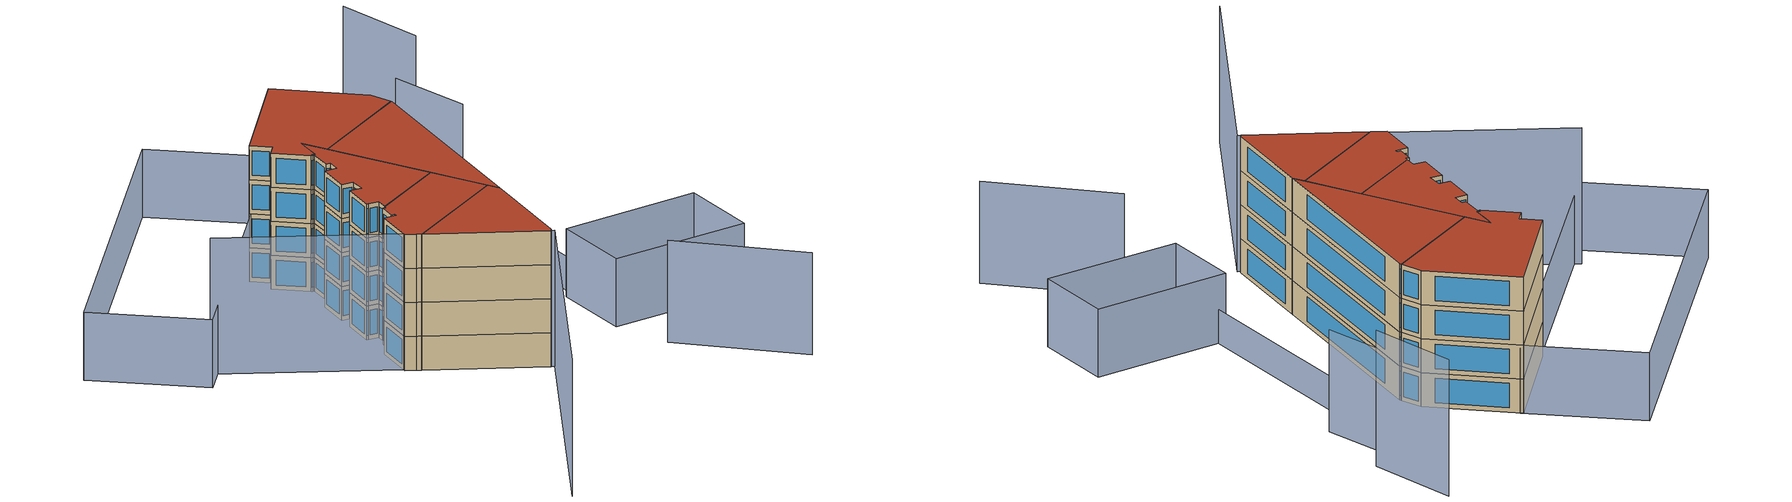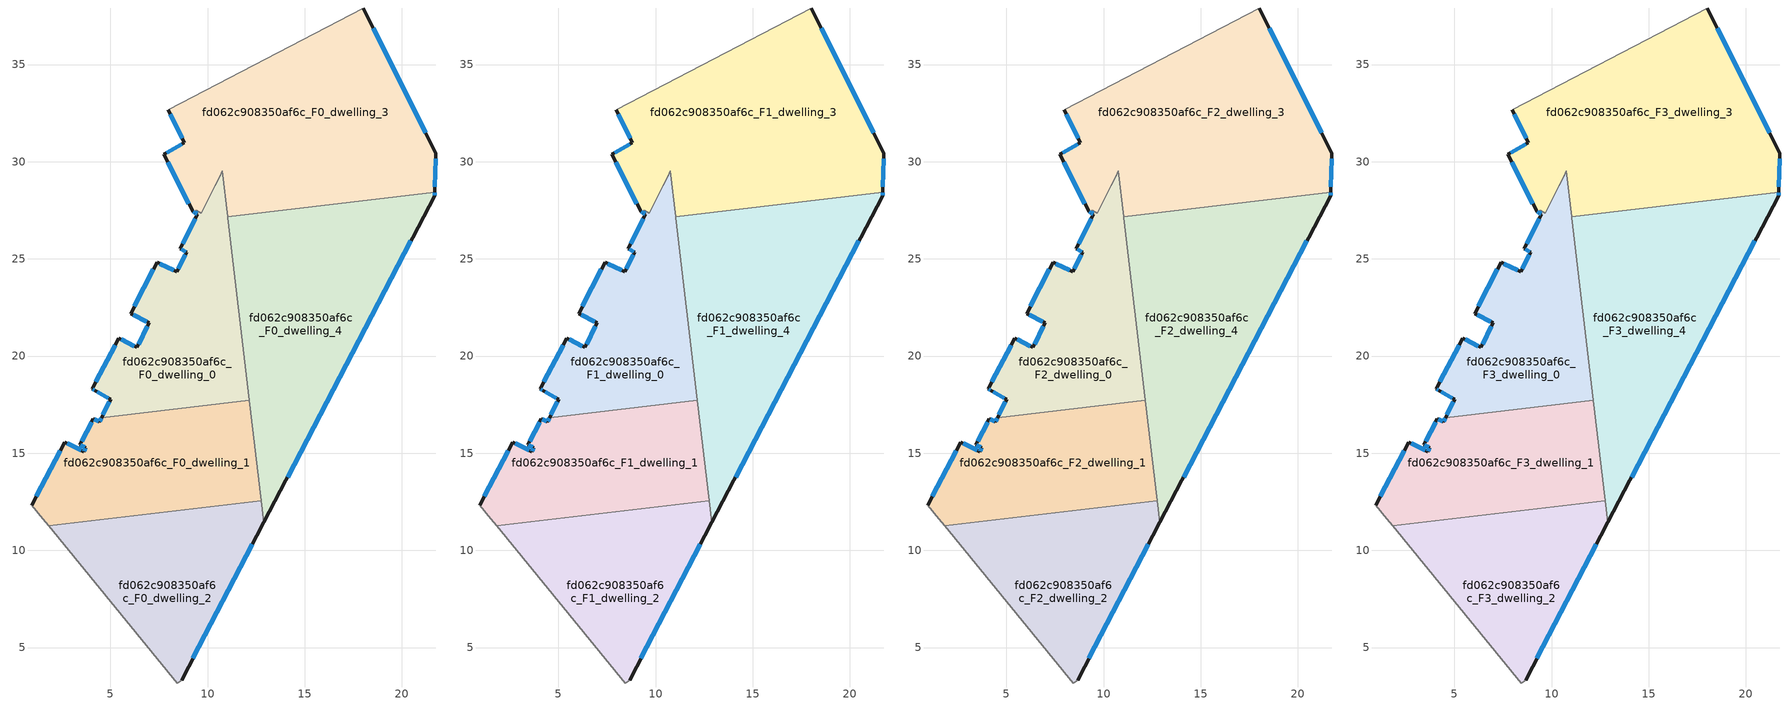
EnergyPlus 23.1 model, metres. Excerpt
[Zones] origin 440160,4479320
fd062c908350af6c_F0_dwelling_0
 floor ground (EU_floor_Construction): 10.76,29.53 12.16,17.74 4.54,16.84 5.01,17.78 4.22,18.22 4.2,18.24 4.07,18.31 5.43,20.93 6.36,20.44 6.99,21.7 6.04,22.19 7.41,24.83 8.41,24.35 8.92,25.35 8.59,25.53 9.48,27.3 9.35,27.38 9.42,27.51 9.68,27.36 10.64,29.28 z0
 wall outside (EU_wall_Construction): 9.35,27.38 9.48,27.3 8.59,25.53 8.92,25.35 8.41,24.35 7.41,24.83 6.04,22.19 6.99,21.7 6.36,20.44 5.43,20.93 4.07,18.31 4.2,18.24 4.22,18.22 5.01,17.78 4.54,16.84 z0:3; 10.4,28.8,3 10.4,28.8,0 10.4,28.79,3
 wall to fd062c908350af6c_F0_dwelling_3 (EU_wall_Construction): 10.4,28.79 9.68,27.36 9.42,27.51 9.35,27.38 / 10.64,29.28 10.4,28.8 / 11.04,27.16 10.76,29.53 10.65,29.29 z0:3; 10.65,29.29,2.89 10.65,29.29,0 10.64,29.29,0
 wall to fd062c908350af6c_F0_dwelling_1 (EU_wall_Construction): 4.54,16.84 12.16,17.74 z0:3
 wall to fd062c908350af6c_F0_dwelling_4 (EU_wall_Construction): 12.16,17.74 11.05,27.11 / 11.05,27.12 11.04,27.16 z0:3
 window (EU_Window_Construction): 4.33,18.16 4.9,17.84 / 4.08,18.3 4.18,18.25 / 5.24,20.56 4.25,18.67 / 6.23,20.51 5.56,20.86 / 6.9,21.53 6.45,20.62 / 6.17,22.12 6.86,21.77 / 7.22,24.46 6.23,22.56 / 8.27,24.41 7.55,24.76 / 8.85,25.21 8.48,24.49 / 8.64,25.51 8.87,25.38 / 9.36,27.06 8.71,25.78 / 9.37,27.37 9.46,27.31 / 4.95,17.65 4.61,16.97 z0.42:2.58
fd062c908350af6c_F0_dwelling_1
 floor ground (EU_floor_Construction): 12.16,17.74 12.77,12.55 1.82,11.26 1.52,11.63 0.95,12.33 2.64,15.58 3.63,15.08 3.72,15.28 3.41,15.43 4.13,16.78 4.43,16.62 4.54,16.84 z0
 wall outside (EU_wall_Construction): 4.54,16.84 4.43,16.62 4.13,16.78 3.41,15.43 3.72,15.28 3.63,15.08 2.64,15.58 0.95,12.33 z0:3
 wall adiabatic (EU_wall_Construction): 0.95,12.33 1.52,11.63 1.82,11.26 z0:3
 wall to fd062c908350af6c_F0_dwelling_2 (EU_wall_Construction): 1.82,11.26 12.77,12.55 z0:3
 wall to fd062c908350af6c_F0_dwelling_4 (EU_wall_Construction): 12.77,12.55 12.16,17.74 z0:3
 window (EU_Window_Construction): 2.41,15.13 1.18,12.78 / 3.49,15.15 2.78,15.51 / 3.71,15.25 3.64,15.11 / 3.46,15.41 3.68,15.3 / 4.03,16.59 3.51,15.62 / 4.39,16.64 4.17,16.75 / 4.53,16.81 4.45,16.65 z0.42:2.58
fd062c908350af6c_F0_dwelling_2
 floor ground (EU_floor_Construction): 12.77,12.55 12.9,11.44 8.66,3.32 8.43,3.18 1.82,11.26 z0
 wall outside (EU_wall_Construction): 8.66,3.32 12.9,11.44 z0:3
 wall adiabatic (EU_wall_Construction): 1.82,11.26 8.43,3.18 8.66,3.32 z0:3
 wall to fd062c908350af6c_F0_dwelling_4 (EU_wall_Construction): 12.9,11.44 12.77,12.55 z0:3
 window (EU_Window_Construction): 9.25,4.45 12.31,10.31 z0.42:2.58
fd062c908350af6c_F0_dwelling_3
 floor ground (EU_floor_Construction): 18.02,37.91 21.75,30.45 21.68,28.42 11.04,27.16 10.76,29.53 10.64,29.29 9.68,27.36 9.42,27.51 9.35,27.38 9.25,27.44 7.74,30.39 8.81,30.97 7.97,32.67 z0
 wall outside (EU_wall_Construction): 7.97,32.67 8.81,30.97 7.74,30.39 9.25,27.44 9.35,27.38 / 21.68,28.42 21.75,30.45 18.02,37.91 z0:3; 10.64,29.28,3 10.64,29.28,0 10.64,29.29,0; 10.4,28.79,3 10.4,28.79,0 10.4,28.8,0
 wall adiabatic (EU_wall_Construction): 18.02,37.91 7.97,32.67 z0:3
 wall to fd062c908350af6c_F0_dwelling_4 (EU_wall_Construction): 11.04,27.16 21.68,28.42 z0:3
 window (EU_Window_Construction): 9.26,27.43 9.34,27.39 / 7.95,29.98 9.04,27.85 / 8.66,30.89 7.89,30.47 / 8.09,32.44 8.7,31.21 / 21.23,31.48 18.53,36.88 / 21.69,28.7 21.74,30.16 z0.42:2.58
fd062c908350af6c_F0_dwelling_4
 floor ground (EU_floor_Construction): 21.68,28.42 21.68,28.37 21.68,28.26 12.9,11.44 11.05,27.12 11.04,27.16 z0
 wall outside (EU_wall_Construction): 12.9,11.44 21.68,28.26 21.68,28.37 21.68,28.42 z0:3
 window (EU_Window_Construction): 21.68,28.38 21.68,28.41 / 21.68,28.27 21.68,28.35 / 14.12,13.77 20.46,25.92 z0.42:2.58
fd062c908350af6c_F1_dwelling_0
 floor to fd062c908350af6c_F0_dwelling_0 (EU_floor_Construction): 10.76,29.53 12.16,17.74 4.54,16.84 5.01,17.78 4.22,18.22 4.2,18.24 4.07,18.31 5.43,20.93 6.36,20.44 6.99,21.7 6.04,22.19 7.41,24.83 8.41,24.35 8.92,25.35 8.59,25.53 9.48,27.3 9.35,27.38 9.42,27.51 9.68,27.36 z3
 wall outside (EU_wall_Construction): 9.35,27.38 9.48,27.3 8.59,25.53 8.92,25.35 8.41,24.35 7.41,24.83 6.04,22.19 6.99,21.7 6.36,20.44 5.43,20.93 4.07,18.31 4.2,18.24 4.22,18.22 5.01,17.78 4.54,16.84 z3:6; 10.4,28.8,6 10.4,28.8,3 10.4,28.79,6
 wall to fd062c908350af6c_F1_dwelling_3 (EU_wall_Construction): 10.4,28.79 9.68,27.36 9.42,27.51 9.35,27.38 / 10.64,29.28 10.4,28.8 / 11.04,27.16 10.76,29.53 10.65,29.29 z3:6; 10.65,29.29,5.89 10.65,29.29,3 10.64,29.29,3
 wall to fd062c908350af6c_F1_dwelling_1 (EU_wall_Construction): 4.54,16.84 12.16,17.74 z3:6
 wall to fd062c908350af6c_F1_dwelling_4 (EU_wall_Construction): 12.16,17.74 11.05,27.11 / 11.05,27.12 11.04,27.16 z3:6
 window (EU_Window_Construction): 4.33,18.16 4.9,17.84 / 4.08,18.3 4.18,18.25 / 5.24,20.56 4.25,18.67 / 6.23,20.51 5.56,20.86 / 6.9,21.53 6.45,20.62 / 6.17,22.12 6.86,21.77 / 7.22,24.46 6.23,22.56 / 8.27,24.41 7.55,24.76 / 8.85,25.21 8.48,24.49 / 8.64,25.51 8.87,25.38 / 9.36,27.06 8.71,25.78 / 9.37,27.37 9.46,27.31 / 4.95,17.65 4.61,16.97 z3.42:5.58
fd062c908350af6c_F1_dwelling_1
 floor to fd062c908350af6c_F0_dwelling_1 (EU_floor_Construction): 12.16,17.74 12.77,12.55 1.82,11.26 1.52,11.63 0.95,12.33 2.64,15.58 3.63,15.08 3.72,15.28 3.41,15.43 4.13,16.78 4.43,16.62 4.54,16.84 z3
 wall outside (EU_wall_Construction): 4.54,16.84 4.43,16.62 4.13,16.78 3.41,15.43 3.72,15.28 3.63,15.08 2.64,15.58 0.95,12.33 z3:6
 wall adiabatic (EU_wall_Construction): 0.95,12.33 1.52,11.63 1.82,11.26 z3:6
 wall to fd062c908350af6c_F1_dwelling_2 (EU_wall_Construction): 1.82,11.26 12.77,12.55 z3:6
 wall to fd062c908350af6c_F1_dwelling_4 (EU_wall_Construction): 12.77,12.55 12.16,17.74 z3:6
 window (EU_Window_Construction): 2.41,15.13 1.18,12.78 / 3.49,15.15 2.78,15.51 / 3.71,15.25 3.64,15.11 / 3.46,15.41 3.68,15.3 / 4.03,16.59 3.51,15.62 / 4.39,16.64 4.17,16.75 / 4.53,16.81 4.45,16.65 z3.42:5.58
fd062c908350af6c_F1_dwelling_2
 floor to fd062c908350af6c_F0_dwelling_2 (EU_floor_Construction): 12.77,12.55 12.9,11.44 8.66,3.32 8.43,3.18 1.82,11.26 z3
 wall outside (EU_wall_Construction): 8.66,3.32 12.9,11.44 z3:6
 wall adiabatic (EU_wall_Construction): 1.82,11.26 8.43,3.18 8.66,3.32 z3:6
 wall to fd062c908350af6c_F1_dwelling_4 (EU_wall_Construction): 12.9,11.44 12.77,12.55 z3:6
 window (EU_Window_Construction): 9.25,4.45 12.31,10.31 z3.42:5.58
fd062c908350af6c_F1_dwelling_3
 floor to fd062c908350af6c_F0_dwelling_3 (EU_floor_Construction): 18.02,37.91 21.75,30.45 21.68,28.42 11.04,27.16 10.76,29.53 10.64,29.28 9.68,27.36 9.42,27.51 9.35,27.38 9.25,27.44 7.74,30.39 8.81,30.97 7.97,32.67 z3
 wall outside (EU_wall_Construction): 7.97,32.67 8.81,30.97 7.74,30.39 9.25,27.44 9.35,27.38 / 21.68,28.42 21.75,30.45 18.02,37.91 z3:6; 10.64,29.28,6 10.64,29.28,3 10.64,29.29,3; 10.4,28.79,6 10.4,28.79,3 10.4,28.8,3
 wall adiabatic (EU_wall_Construction): 18.02,37.91 7.97,32.67 z3:6
 wall to fd062c908350af6c_F1_dwelling_4 (EU_wall_Construction): 11.04,27.16 21.68,28.42 z3:6
 window (EU_Window_Construction): 9.26,27.43 9.34,27.39 / 7.95,29.98 9.04,27.85 / 8.66,30.89 7.89,30.47 / 8.09,32.44 8.7,31.21 / 21.23,31.48 18.53,36.88 / 21.69,28.7 21.74,30.16 z3.42:5.58
fd062c908350af6c_F1_dwelling_4
 floor to fd062c908350af6c_F0_dwelling_4 (EU_floor_Construction): 21.68,28.42 21.68,28.37 21.68,28.26 12.9,11.44 11.05,27.12 11.04,27.16 z3
 wall outside (EU_wall_Construction): 12.9,11.44 21.68,28.26 21.68,28.37 21.68,28.42 z3:6
 window (EU_Window_Construction): 21.68,28.38 21.68,28.41 / 21.68,28.27 21.68,28.35 / 14.12,13.77 20.46,25.92 z3.42:5.58
fd062c908350af6c_F2_dwelling_0
 floor to fd062c908350af6c_F1_dwelling_0 (EU_floor_Construction): 10.76,29.53 12.16,17.74 4.54,16.84 5.01,17.78 4.22,18.22 4.2,18.24 4.07,18.31 5.43,20.93 6.36,20.44 6.99,21.7 6.04,22.19 7.41,24.83 8.41,24.35 8.92,25.35 8.59,25.53 9.48,27.3 9.35,27.38 9.42,27.51 9.68,27.36 z6
 wall outside (EU_wall_Construction): 9.35,27.38 9.48,27.3 8.59,25.53 8.92,25.35 8.41,24.35 7.41,24.83 6.04,22.19 6.99,21.7 6.36,20.44 5.43,20.93 4.07,18.31 4.2,18.24 4.22,18.22 5.01,17.78 4.54,16.84 z6:9; 10.4,28.8,9 10.4,28.8,6 10.4,28.79,9
 wall to fd062c908350af6c_F2_dwelling_3 (EU_wall_Construction): 10.4,28.79 9.68,27.36 9.42,27.51 9.35,27.38 / 10.64,29.28 10.4,28.8 / 11.04,27.16 10.76,29.53 10.65,29.29 z6:9; 10.65,29.29,8.89 10.65,29.29,6 10.64,29.29,6
 wall to fd062c908350af6c_F2_dwelling_1 (EU_wall_Construction): 4.54,16.84 12.16,17.74 z6:9
 wall to fd062c908350af6c_F2_dwelling_4 (EU_wall_Construction): 12.16,17.74 11.05,27.11 / 11.05,27.12 11.04,27.16 z6:9
 window (EU_Window_Construction): 4.33,18.16 4.9,17.84 / 4.08,18.3 4.18,18.25 / 5.24,20.56 4.25,18.67 / 6.23,20.51 5.56,20.86 / 6.9,21.53 6.45,20.62 / 6.17,22.12 6.86,21.77 / 7.22,24.46 6.23,22.56 / 8.27,24.41 7.55,24.76 / 8.85,25.21 8.48,24.49 / 8.64,25.51 8.87,25.38 / 9.36,27.06 8.71,25.78 / 9.37,27.37 9.46,27.31 / 4.95,17.65 4.61,16.97 z6.42:8.58
fd062c908350af6c_F2_dwelling_1
 floor to fd062c908350af6c_F1_dwelling_1 (EU_floor_Construction): 12.16,17.74 12.77,12.55 1.82,11.26 1.52,11.63 0.95,12.33 2.64,15.58 3.63,15.08 3.72,15.28 3.41,15.43 4.13,16.78 4.43,16.62 4.54,16.84 z6
 wall outside (EU_wall_Construction): 4.54,16.84 4.43,16.62 4.13,16.78 3.41,15.43 3.72,15.28 3.63,15.08 2.64,15.58 0.95,12.33 z6:9
 wall adiabatic (EU_wall_Construction): 0.95,12.33 1.52,11.63 1.82,11.26 z6:9
 wall to fd062c908350af6c_F2_dwelling_2 (EU_wall_Construction): 1.82,11.26 12.77,12.55 z6:9
 wall to fd062c908350af6c_F2_dwelling_4 (EU_wall_Construction): 12.77,12.55 12.16,17.74 z6:9
 window (EU_Window_Construction): 2.41,15.13 1.18,12.78 / 3.49,15.15 2.78,15.51 / 3.71,15.25 3.64,15.11 / 3.46,15.41 3.68,15.3 / 4.03,16.59 3.51,15.62 / 4.39,16.64 4.17,16.75 / 4.53,16.81 4.45,16.65 z6.42:8.58
fd062c908350af6c_F2_dwelling_2
 floor to fd062c908350af6c_F1_dwelling_2 (EU_floor_Construction): 12.77,12.55 12.9,11.44 8.66,3.32 8.43,3.18 1.82,11.26 z6
 wall outside (EU_wall_Construction): 8.66,3.32 12.9,11.44 z6:9
 wall adiabatic (EU_wall_Construction): 1.82,11.26 8.43,3.18 8.66,3.32 z6:9
 wall to fd062c908350af6c_F2_dwelling_4 (EU_wall_Construction): 12.9,11.44 12.77,12.55 z6:9
 window (EU_Window_Construction): 9.25,4.45 12.31,10.31 z6.42:8.58
fd062c908350af6c_F2_dwelling_3
 floor to fd062c908350af6c_F1_dwelling_3 (EU_floor_Construction): 18.02,37.91 21.75,30.45 21.68,28.42 11.04,27.16 10.76,29.53 10.64,29.28 9.68,27.36 9.42,27.51 9.35,27.38 9.25,27.44 7.74,30.39 8.81,30.97 7.97,32.67 z6
 wall outside (EU_wall_Construction): 7.97,32.67 8.81,30.97 7.74,30.39 9.25,27.44 9.35,27.38 / 21.68,28.42 21.75,30.45 18.02,37.91 z6:9; 10.64,29.28,9 10.64,29.28,6 10.64,29.29,6; 10.4,28.79,9 10.4,28.79,6 10.4,28.8,6
 wall adiabatic (EU_wall_Construction): 18.02,37.91 7.97,32.67 z6:9
 wall to fd062c908350af6c_F2_dwelling_4 (EU_wall_Construction): 11.04,27.16 21.68,28.42 z6:9
 window (EU_Window_Construction): 9.26,27.43 9.34,27.39 / 7.95,29.98 9.04,27.85 / 8.66,30.89 7.89,30.47 / 8.09,32.44 8.7,31.21 / 21.23,31.48 18.53,36.88 / 21.69,28.7 21.74,30.16 z6.42:8.58
fd062c908350af6c_F2_dwelling_4
 floor to fd062c908350af6c_F1_dwelling_4 (EU_floor_Construction): 21.68,28.42 21.68,28.37 21.68,28.26 12.9,11.44 11.05,27.12 11.04,27.16 z6
 wall outside (EU_wall_Construction): 12.9,11.44 21.68,28.26 21.68,28.37 21.68,28.42 z6:9
 window (EU_Window_Construction): 21.68,28.38 21.68,28.41 / 21.68,28.27 21.68,28.35 / 14.12,13.77 20.46,25.92 z6.42:8.58
fd062c908350af6c_F3_dwelling_0
 floor to fd062c908350af6c_F2_dwelling_0 (EU_floor_Construction): 10.76,29.53 12.16,17.74 4.54,16.84 5.01,17.78 4.22,18.22 4.2,18.24 4.07,18.31 5.43,20.93 6.36,20.44 6.99,21.7 6.04,22.19 7.41,24.83 8.41,24.35 8.92,25.35 8.59,25.53 9.48,27.3 9.35,27.38 9.42,27.51 9.68,27.36 z9
 wall outside (EU_wall_Construction): 9.35,27.38 9.48,27.3 8.59,25.53 8.92,25.35 8.41,24.35 7.41,24.83 6.04,22.19 6.99,21.7 6.36,20.44 5.43,20.93 4.07,18.31 4.2,18.24 4.22,18.22 5.01,17.78 4.54,16.84 z9:12; 10.4,28.8,12 10.4,28.8,9 10.4,28.79,12
 wall to fd062c908350af6c_F3_dwelling_3 (EU_wall_Construction): 10.4,28.79 9.68,27.36 9.42,27.51 9.35,27.38 / 10.64,29.28 10.4,28.8 / 11.04,27.16 10.76,29.53 10.65,29.29 z9:12; 10.65,29.29,11.89 10.65,29.29,9 10.64,29.29,9
 wall to fd062c908350af6c_F3_dwelling_1 (EU_wall_Construction): 4.54,16.84 12.16,17.74 z9:12
 wall to fd062c908350af6c_F3_dwelling_4 (EU_wall_Construction): 12.16,17.74 11.05,27.11 / 11.05,27.12 11.04,27.16 z9:12
 window (EU_Window_Construction): 4.33,18.16 4.9,17.84 / 4.08,18.3 4.18,18.25 / 5.24,20.56 4.25,18.67 / 6.23,20.51 5.56,20.86 / 6.9,21.53 6.45,20.62 / 6.17,22.12 6.86,21.77 / 7.22,24.46 6.23,22.56 / 8.27,24.41 7.55,24.76 / 8.85,25.21 8.48,24.49 / 8.64,25.51 8.87,25.38 / 9.36,27.06 8.71,25.78 / 9.37,27.37 9.46,27.31 / 4.95,17.65 4.61,16.97 z9.42:11.58
 roof outside (EU_roof_Construction): 12.16,17.74 10.76,29.53 9.68,27.36 9.42,27.51 9.35,27.38 9.48,27.3 8.59,25.53 8.92,25.35 8.41,24.35 7.41,24.83 6.04,22.19 6.99,21.7 6.36,20.44 5.43,20.93 4.07,18.31 4.2,18.24 4.22,18.22 5.01,17.78 4.54,16.84 z12
fd062c908350af6c_F3_dwelling_1
 floor to fd062c908350af6c_F2_dwelling_1 (EU_floor_Construction): 12.16,17.74 12.77,12.55 1.82,11.26 1.52,11.63 0.95,12.33 2.64,15.58 3.63,15.08 3.72,15.28 3.41,15.43 4.13,16.78 4.43,16.62 4.54,16.84 z9
 wall outside (EU_wall_Construction): 4.54,16.84 4.43,16.62 4.13,16.78 3.41,15.43 3.72,15.28 3.63,15.08 2.64,15.58 0.95,12.33 z9:12
 wall adiabatic (EU_wall_Construction): 0.95,12.33 1.52,11.63 1.82,11.26 z9:12
 wall to fd062c908350af6c_F3_dwelling_2 (EU_wall_Construction): 1.82,11.26 12.77,12.55 z9:12
 wall to fd062c908350af6c_F3_dwelling_4 (EU_wall_Construction): 12.77,12.55 12.16,17.74 z9:12
 window (EU_Window_Construction): 2.41,15.13 1.18,12.78 / 3.49,15.15 2.78,15.51 / 3.71,15.25 3.64,15.11 / 3.46,15.41 3.68,15.3 / 4.03,16.59 3.51,15.62 / 4.39,16.64 4.17,16.75 / 4.53,16.81 4.45,16.65 z9.42:11.58
 roof outside (EU_roof_Construction): 12.77,12.55 12.16,17.74 4.54,16.84 4.43,16.62 4.13,16.78 3.41,15.43 3.72,15.28 3.63,15.08 2.64,15.58 0.95,12.33 1.52,11.63 1.82,11.26 z12
fd062c908350af6c_F3_dwelling_2
 floor to fd062c908350af6c_F2_dwelling_2 (EU_floor_Construction): 12.77,12.55 12.9,11.44 8.66,3.32 8.43,3.18 1.82,11.26 z9
 wall outside (EU_wall_Construction): 8.66,3.32 12.9,11.44 z9:12
 wall adiabatic (EU_wall_Construction): 1.82,11.26 8.43,3.18 8.66,3.32 z9:12
 wall to fd062c908350af6c_F3_dwelling_4 (EU_wall_Construction): 12.9,11.44 12.77,12.55 z9:12
 window (EU_Window_Construction): 9.25,4.45 12.31,10.31 z9.42:11.58
 roof outside (EU_roof_Construction): 8.66,3.32 12.9,11.44 12.77,12.55 1.82,11.26 8.43,3.18 z12
fd062c908350af6c_F3_dwelling_3
 floor to fd062c908350af6c_F2_dwelling_3 (EU_floor_Construction): 18.02,37.91 21.75,30.45 21.68,28.42 11.04,27.16 10.76,29.53 10.64,29.28 9.68,27.36 9.42,27.51 9.35,27.38 9.25,27.44 7.74,30.39 8.81,30.97 7.97,32.67 z9
 wall outside (EU_wall_Construction): 7.97,32.67 8.81,30.97 7.74,30.39 9.25,27.44 9.35,27.38 / 21.68,28.42 21.75,30.45 18.02,37.91 z9:12; 10.64,29.28,12 10.64,29.28,9 10.64,29.29,9; 10.4,28.79,12 10.4,28.79,9 10.4,28.8,9
 wall adiabatic (EU_wall_Construction): 18.02,37.91 7.97,32.67 z9:12
 wall to fd062c908350af6c_F3_dwelling_4 (EU_wall_Construction): 11.04,27.16 21.68,28.42 z9:12
 window (EU_Window_Construction): 9.26,27.43 9.34,27.39 / 7.95,29.98 9.04,27.85 / 8.66,30.89 7.89,30.47 / 8.09,32.44 8.7,31.21 / 21.23,31.48 18.53,36.88 / 21.69,28.7 21.74,30.16 z9.42:11.58
 roof outside (EU_roof_Construction): 21.68,28.42 21.75,30.45 18.02,37.91 7.97,32.67 8.81,30.97 7.74,30.39 9.25,27.44 9.35,27.38 9.42,27.51 9.68,27.36 10.64,29.28 10.76,29.53 11.04,27.16 z12
fd062c908350af6c_F3_dwelling_4
 floor to fd062c908350af6c_F2_dwelling_4 (EU_floor_Construction): 21.68,28.42 21.68,28.37 21.68,28.26 12.9,11.44 11.05,27.12 11.04,27.16 z9
 wall outside (EU_wall_Construction): 12.9,11.44 21.68,28.26 21.68,28.37 21.68,28.42 z9:12
 window (EU_Window_Construction): 21.68,28.38 21.68,28.41 / 21.68,28.27 21.68,28.35 / 14.12,13.77 20.46,25.92 z9.42:11.58
 roof outside (EU_roof_Construction): 12.9,11.44 21.68,28.26 21.68,28.37 21.68,28.42 11.04,27.16 11.05,27.12 z12
shading: 30.01,27.25 31.12,34.63 / 17.73,-1.75 22.49,-12.63 z0:9; 33.4,34.29 34.81,42.43 / -8.69,24.72 8.61,2.95 / 8.61,2.95 -11.4,-12.96 z0:12; 20.34,10.17 32.04,5.84 / 32.04,5.84 29.54,-0.91 / 29.54,-0.91 17.84,3.42 / 17.84,3.42 20.34,10.17 / -15.54,32.35 13.38,47.07 / 13.38,47.07 18.15,37.69 / 18.15,37.69 -10.76,22.97 / -10.76,22.97 -15.54,32.35 z0:6; 21.04,9.91 29.17,31.82 z0:3
[Building]
EU S2 Campaign: North Axis=0; Terrain=City; Solar Distribution=FullExterior
[Site:Location]
Madrid: Latitude=40.5; Longitude=-3.5; Time Zone=1; Elevation=609
[SizingPeriod:WeatherFileDays]
AnnualSizingPeriod: Begin Month=1; Begin Day of Month=1; End Month=12; End Day of Month=31; Day of Week for Start Day=Monday; Use Weather File Daylight Saving Period=No; Use Weather File Rain and Snow Indicators=No
[MATERIAL]
EU_InternalMass_Material: Roughness=MediumRough; Thickness=0.1; Conductivity=1; Density=1800; Specific Heat=900; Thermal Absorptance=0.9; Solar Absorptance=0.7; Visible Absorptance=0.7
[MATERIAL:NOMASS] Roughness=MediumRough; Thermal Absorptance=0.9; Solar Absorptance=0.7; Visible Absorptance=0.7
Name | Thermal Resistance
EU_wall_NoMass | 1.60022
EU_roof_NoMass | 1.57597
EU_floor_NoMass | 0.470652
[WINDOWMATERIAL:SIMPLEGLAZINGSYSTEM]
EU_Window_SimpleGlazing: UFactor=3.28802; Solar Heat Gain Coefficient=0.85; Visible Transmittance=0.85
[CONSTRUCTION]
EU_wall_Construction: EU_wall_NoMass
EU_roof_Construction: EU_roof_NoMass
EU_floor_Construction: EU_floor_NoMass
EU_InternalMass_Construction: EU_InternalMass_Material
EU_Window_Construction: EU_Window_SimpleGlazing
[ZONE] Type=1; Multiplier=1; Ceiling Height=autocalculate; Floor Area=autocalculate; Part of Total Floor Area=Yes
Name | Volume
fd062c908350af6c_F0_dwelling_0 | 155.05
fd062c908350af6c_F1_dwelling_0; fd062c908350af6c_F2_dwelling_0; fd062c908350af6c_F3_dwelling_0 | 155.053
fd062c908350af6c_F0_dwelling_1; fd062c908350af6c_F1_dwelling_1; fd062c908350af6c_F2_dwelling_1; fd062c908350af6c_F3_dwelling_1 | 162.323
fd062c908350af6c_F0_dwelling_2; fd062c908350af6c_F1_dwelling_2; fd062c908350af6c_F2_dwelling_2; fd062c908350af6c_F3_dwelling_2 | 156.542
fd062c908350af6c_F0_dwelling_3 | 289.149
fd062c908350af6c_F1_dwelling_3; fd062c908350af6c_F2_dwelling_3; fd062c908350af6c_F3_dwelling_3 | 289.157
fd062c908350af6c_F0_dwelling_4; fd062c908350af6c_F1_dwelling_4; fd062c908350af6c_F2_dwelling_4; fd062c908350af6c_F3_dwelling_4 | 256.461
[INTERNALMASS] Construction=EU_InternalMass_Construction
Name | Zone or ZoneList | Surface Area
fd062c908350af6c_F0_dwelling_0_EU_InternalMass | fd062c908350af6c_F0_dwelling_0 | 51.6824
fd062c908350af6c_F0_dwelling_1_EU_InternalMass | fd062c908350af6c_F0_dwelling_1 | 54.1053
fd062c908350af6c_F0_dwelling_2_EU_InternalMass | fd062c908350af6c_F0_dwelling_2 | 52.1852
fd062c908350af6c_F0_dwelling_3_EU_InternalMass | fd062c908350af6c_F0_dwelling_3 | 96.381
fd062c908350af6c_F0_dwelling_4_EU_InternalMass | fd062c908350af6c_F0_dwelling_4 | 85.4937
fd062c908350af6c_F1_dwelling_0_EU_InternalMass | fd062c908350af6c_F1_dwelling_0 | 51.6824
fd062c908350af6c_F1_dwelling_1_EU_InternalMass | fd062c908350af6c_F1_dwelling_1 | 54.1053
fd062c908350af6c_F1_dwelling_2_EU_InternalMass | fd062c908350af6c_F1_dwelling_2 | 52.1852
fd062c908350af6c_F1_dwelling_3_EU_InternalMass | fd062c908350af6c_F1_dwelling_3 | 96.381
fd062c908350af6c_F1_dwelling_4_EU_InternalMass | fd062c908350af6c_F1_dwelling_4 | 85.4937
fd062c908350af6c_F2_dwelling_0_EU_InternalMass | fd062c908350af6c_F2_dwelling_0 | 51.6824
fd062c908350af6c_F2_dwelling_1_EU_InternalMass | fd062c908350af6c_F2_dwelling_1 | 54.1053
fd062c908350af6c_F2_dwelling_2_EU_InternalMass | fd062c908350af6c_F2_dwelling_2 | 52.1852
fd062c908350af6c_F2_dwelling_3_EU_InternalMass | fd062c908350af6c_F2_dwelling_3 | 96.381
fd062c908350af6c_F2_dwelling_4_EU_InternalMass | fd062c908350af6c_F2_dwelling_4 | 85.4937
fd062c908350af6c_F3_dwelling_0_EU_InternalMass | fd062c908350af6c_F3_dwelling_0 | 51.6824
fd062c908350af6c_F3_dwelling_1_EU_InternalMass | fd062c908350af6c_F3_dwelling_1 | 54.1053
fd062c908350af6c_F3_dwelling_2_EU_InternalMass | fd062c908350af6c_F3_dwelling_2 | 52.1852
fd062c908350af6c_F3_dwelling_3_EU_InternalMass | fd062c908350af6c_F3_dwelling_3 | 96.381
fd062c908350af6c_F3_dwelling_4_EU_InternalMass | fd062c908350af6c_F3_dwelling_4 | 85.4937
[OTHEREQUIPMENT] Fuel Type=Electricity; Design Level Calculation Method=Watts/Area; Power per Zone Floor Area=1; Fraction Latent=0; Fraction Radiant=0; Fraction Lost=0; Carbon Dioxide Generation Rate=0; EndUse Subcategory=EU_Step8_InternalGains
Name | Zone or ZoneList or Space or SpaceList | Schedule
EU_Step8_InternalGain_fd062c908350af6c_F0_dwelling_0_f000 | fd062c908350af6c_F0_dwelling_0 | EU_Step8_GainSchedule_fd062c908350af6c_F0_dwelling_0_f000
EU_Step8_InternalGain_fd062c908350af6c_F0_dwelling_1_f000 | fd062c908350af6c_F0_dwelling_1 | EU_Step8_GainSchedule_fd062c908350af6c_F0_dwelling_1_f000
EU_Step8_InternalGain_fd062c908350af6c_F0_dwelling_2_f000 | fd062c908350af6c_F0_dwelling_2 | EU_Step8_GainSchedule_fd062c908350af6c_F0_dwelling_2_f000
EU_Step8_InternalGain_fd062c908350af6c_F0_dwelling_3_f000 | fd062c908350af6c_F0_dwelling_3 | EU_Step8_GainSchedule_fd062c908350af6c_F0_dwelling_3_f000
EU_Step8_InternalGain_fd062c908350af6c_F0_dwelling_4_f000 | fd062c908350af6c_F0_dwelling_4 | EU_Step8_GainSchedule_fd062c908350af6c_F0_dwelling_4_f000
EU_Step8_InternalGain_fd062c908350af6c_F1_dwelling_0_f000 | fd062c908350af6c_F1_dwelling_0 | EU_Step8_GainSchedule_fd062c908350af6c_F1_dwelling_0_f000
EU_Step8_InternalGain_fd062c908350af6c_F1_dwelling_1_f000 | fd062c908350af6c_F1_dwelling_1 | EU_Step8_GainSchedule_fd062c908350af6c_F1_dwelling_1_f000
EU_Step8_InternalGain_fd062c908350af6c_F1_dwelling_2_f000 | fd062c908350af6c_F1_dwelling_2 | EU_Step8_GainSchedule_fd062c908350af6c_F1_dwelling_2_f000
EU_Step8_InternalGain_fd062c908350af6c_F1_dwelling_3_f000 | fd062c908350af6c_F1_dwelling_3 | EU_Step8_GainSchedule_fd062c908350af6c_F1_dwelling_3_f000
EU_Step8_InternalGain_fd062c908350af6c_F1_dwelling_4_f000 | fd062c908350af6c_F1_dwelling_4 | EU_Step8_GainSchedule_fd062c908350af6c_F1_dwelling_4_f000
EU_Step8_InternalGain_fd062c908350af6c_F2_dwelling_0_f000 | fd062c908350af6c_F2_dwelling_0 | EU_Step8_GainSchedule_fd062c908350af6c_F2_dwelling_0_f000
EU_Step8_InternalGain_fd062c908350af6c_F2_dwelling_1_f000 | fd062c908350af6c_F2_dwelling_1 | EU_Step8_GainSchedule_fd062c908350af6c_F2_dwelling_1_f000
EU_Step8_InternalGain_fd062c908350af6c_F2_dwelling_2_f000 | fd062c908350af6c_F2_dwelling_2 | EU_Step8_GainSchedule_fd062c908350af6c_F2_dwelling_2_f000
EU_Step8_InternalGain_fd062c908350af6c_F2_dwelling_3_f000 | fd062c908350af6c_F2_dwelling_3 | EU_Step8_GainSchedule_fd062c908350af6c_F2_dwelling_3_f000
EU_Step8_InternalGain_fd062c908350af6c_F2_dwelling_4_f000 | fd062c908350af6c_F2_dwelling_4 | EU_Step8_GainSchedule_fd062c908350af6c_F2_dwelling_4_f000
EU_Step8_InternalGain_fd062c908350af6c_F3_dwelling_0_f000 | fd062c908350af6c_F3_dwelling_0 | EU_Step8_GainSchedule_fd062c908350af6c_F3_dwelling_0_f000
EU_Step8_InternalGain_fd062c908350af6c_F3_dwelling_1_f000 | fd062c908350af6c_F3_dwelling_1 | EU_Step8_GainSchedule_fd062c908350af6c_F3_dwelling_1_f000
EU_Step8_InternalGain_fd062c908350af6c_F3_dwelling_2_f000 | fd062c908350af6c_F3_dwelling_2 | EU_Step8_GainSchedule_fd062c908350af6c_F3_dwelling_2_f000
EU_Step8_InternalGain_fd062c908350af6c_F3_dwelling_3_f000 | fd062c908350af6c_F3_dwelling_3 | EU_Step8_GainSchedule_fd062c908350af6c_F3_dwelling_3_f000
EU_Step8_InternalGain_fd062c908350af6c_F3_dwelling_4_f000 | fd062c908350af6c_F3_dwelling_4 | EU_Step8_GainSchedule_fd062c908350af6c_F3_dwelling_4_f000
[ZONEVENTILATION:DESIGNFLOWRATE] Schedule=EU_AlwaysOn; Design Flow Rate Calculation Method=AirChanges/Hour; Air Changes per Hour=0.480704; Ventilation Type=Natural; Fan Pressure Rise=0; Fan Total Efficiency=1; Constant Term Coefficient=1; Temperature Term Coefficient=0; Velocity Term Coefficient=0; Velocity Squared Term Coefficient=0; Minimum Indoor Temperature=-100; Maximum Indoor Temperature=100; Delta Temperature=-100; Minimum Outdoor Temperature=-100; Maximum Outdoor Temperature=100; Maximum Wind Speed=40
Name | Zone or ZoneList or Space or SpaceList
EU_ConstantAir_fd062c908350af6c_F0_dwelling_0 | fd062c908350af6c_F0_dwelling_0
EU_ConstantAir_fd062c908350af6c_F0_dwelling_1 | fd062c908350af6c_F0_dwelling_1
EU_ConstantAir_fd062c908350af6c_F0_dwelling_2 | fd062c908350af6c_F0_dwelling_2
EU_ConstantAir_fd062c908350af6c_F0_dwelling_3 | fd062c908350af6c_F0_dwelling_3
EU_ConstantAir_fd062c908350af6c_F0_dwelling_4 | fd062c908350af6c_F0_dwelling_4
EU_ConstantAir_fd062c908350af6c_F1_dwelling_0 | fd062c908350af6c_F1_dwelling_0
EU_ConstantAir_fd062c908350af6c_F1_dwelling_1 | fd062c908350af6c_F1_dwelling_1
EU_ConstantAir_fd062c908350af6c_F1_dwelling_2 | fd062c908350af6c_F1_dwelling_2
EU_ConstantAir_fd062c908350af6c_F1_dwelling_3 | fd062c908350af6c_F1_dwelling_3
EU_ConstantAir_fd062c908350af6c_F1_dwelling_4 | fd062c908350af6c_F1_dwelling_4
EU_ConstantAir_fd062c908350af6c_F2_dwelling_0 | fd062c908350af6c_F2_dwelling_0
EU_ConstantAir_fd062c908350af6c_F2_dwelling_1 | fd062c908350af6c_F2_dwelling_1
EU_ConstantAir_fd062c908350af6c_F2_dwelling_2 | fd062c908350af6c_F2_dwelling_2
EU_ConstantAir_fd062c908350af6c_F2_dwelling_3 | fd062c908350af6c_F2_dwelling_3
EU_ConstantAir_fd062c908350af6c_F2_dwelling_4 | fd062c908350af6c_F2_dwelling_4
EU_ConstantAir_fd062c908350af6c_F3_dwelling_0 | fd062c908350af6c_F3_dwelling_0
EU_ConstantAir_fd062c908350af6c_F3_dwelling_1 | fd062c908350af6c_F3_dwelling_1
EU_ConstantAir_fd062c908350af6c_F3_dwelling_2 | fd062c908350af6c_F3_dwelling_2
EU_ConstantAir_fd062c908350af6c_F3_dwelling_3 | fd062c908350af6c_F3_dwelling_3
EU_ConstantAir_fd062c908350af6c_F3_dwelling_4 | fd062c908350af6c_F3_dwelling_4
[HVACTEMPLATE:THERMOSTAT] Constant Heating Setpoint=20; Constant Cooling Setpoint=50
EU_HeatOnly_fd062c908350af6c_F0_dwelling_0; EU_HeatOnly_fd062c908350af6c_F0_dwelling_1; EU_HeatOnly_fd062c908350af6c_F0_dwelling_2; EU_HeatOnly_fd062c908350af6c_F0_dwelling_3; EU_HeatOnly_fd062c908350af6c_F0_dwelling_4; EU_HeatOnly_fd062c908350af6c_F1_dwelling_0; EU_HeatOnly_fd062c908350af6c_F1_dwelling_1; EU_HeatOnly_fd062c908350af6c_F1_dwelling_2; EU_HeatOnly_fd062c908350af6c_F1_dwelling_3; EU_HeatOnly_fd062c908350af6c_F1_dwelling_4; EU_HeatOnly_fd062c908350af6c_F2_dwelling_0; EU_HeatOnly_fd062c908350af6c_F2_dwelling_1; EU_HeatOnly_fd062c908350af6c_F2_dwelling_2; EU_HeatOnly_fd062c908350af6c_F2_dwelling_3; EU_HeatOnly_fd062c908350af6c_F2_dwelling_4; EU_HeatOnly_fd062c908350af6c_F3_dwelling_0; EU_HeatOnly_fd062c908350af6c_F3_dwelling_1; EU_HeatOnly_fd062c908350af6c_F3_dwelling_2; EU_HeatOnly_fd062c908350af6c_F3_dwelling_3; EU_HeatOnly_fd062c908350af6c_F3_dwelling_4
[HVACTEMPLATE:ZONE:IDEALLOADSAIRSYSTEM] System Availability Schedule=EU_AlwaysOn; Maximum Heating Supply Air Temperature=50; Minimum Cooling Supply Air Temperature=13; Maximum Heating Supply Air Humidity Ratio=0.0156; Minimum Cooling Supply Air Humidity Ratio=0.0077; Heating Limit=NoLimit; Cooling Limit=NoLimit; Heating Availability Schedule=EU_AlwaysOn; Cooling Availability Schedule=EU_CoolingOff; Dehumidification Control Type=ConstantSensibleHeatRatio; Cooling Sensible Heat Ratio=0.7; Dehumidification Setpoint=60; Humidification Control Type=None; Humidification Setpoint=30; Outdoor Air Method=None; Outdoor Air Flow Rate per Person=0.00944; Outdoor Air Flow Rate per Zone Floor Area=0; Outdoor Air Flow Rate per Zone=0; Demand Controlled Ventilation Type=None; Outdoor Air Economizer Type=NoEconomizer; Heat Recovery Type=None; Sensible Heat Recovery Effectiveness=0.7; Latent Heat Recovery Effectiveness=0.65
Name | Template Thermostat
fd062c908350af6c_F0_dwelling_0 | EU_HeatOnly_fd062c908350af6c_F0_dwelling_0
fd062c908350af6c_F0_dwelling_1 | EU_HeatOnly_fd062c908350af6c_F0_dwelling_1
fd062c908350af6c_F0_dwelling_2 | EU_HeatOnly_fd062c908350af6c_F0_dwelling_2
fd062c908350af6c_F0_dwelling_3 | EU_HeatOnly_fd062c908350af6c_F0_dwelling_3
fd062c908350af6c_F0_dwelling_4 | EU_HeatOnly_fd062c908350af6c_F0_dwelling_4
fd062c908350af6c_F1_dwelling_0 | EU_HeatOnly_fd062c908350af6c_F1_dwelling_0
fd062c908350af6c_F1_dwelling_1 | EU_HeatOnly_fd062c908350af6c_F1_dwelling_1
fd062c908350af6c_F1_dwelling_2 | EU_HeatOnly_fd062c908350af6c_F1_dwelling_2
fd062c908350af6c_F1_dwelling_3 | EU_HeatOnly_fd062c908350af6c_F1_dwelling_3
fd062c908350af6c_F1_dwelling_4 | EU_HeatOnly_fd062c908350af6c_F1_dwelling_4
fd062c908350af6c_F2_dwelling_0 | EU_HeatOnly_fd062c908350af6c_F2_dwelling_0
fd062c908350af6c_F2_dwelling_1 | EU_HeatOnly_fd062c908350af6c_F2_dwelling_1
fd062c908350af6c_F2_dwelling_2 | EU_HeatOnly_fd062c908350af6c_F2_dwelling_2
fd062c908350af6c_F2_dwelling_3 | EU_HeatOnly_fd062c908350af6c_F2_dwelling_3
fd062c908350af6c_F2_dwelling_4 | EU_HeatOnly_fd062c908350af6c_F2_dwelling_4
fd062c908350af6c_F3_dwelling_0 | EU_HeatOnly_fd062c908350af6c_F3_dwelling_0
fd062c908350af6c_F3_dwelling_1 | EU_HeatOnly_fd062c908350af6c_F3_dwelling_1
fd062c908350af6c_F3_dwelling_2 | EU_HeatOnly_fd062c908350af6c_F3_dwelling_2
fd062c908350af6c_F3_dwelling_3 | EU_HeatOnly_fd062c908350af6c_F3_dwelling_3
fd062c908350af6c_F3_dwelling_4 | EU_HeatOnly_fd062c908350af6c_F3_dwelling_4
[SIZING:ZONE] Zone Cooling Design Supply Air Temperature Input Method=SupplyAirTemperature; Zone Cooling Design Supply Air Temperature=13; Zone Heating Design Supply Air Temperature Input Method=SupplyAirTemperature; Zone Heating Design Supply Air Temperature=50; Zone Cooling Design Supply Air Humidity Ratio=0.008; Zone Heating Design Supply Air Humidity Ratio=0.008; Cooling Design Air Flow Method=DesignDay; Cooling Design Air Flow Rate=0; Cooling Minimum Air Flow per Zone Floor Area=0.000762; Cooling Minimum Air Flow=0; Cooling Minimum Air Flow Fraction=0.2; Heating Design Air Flow Method=DesignDay; Heating Design Air Flow Rate=0; Heating Maximum Air Flow per Zone Floor Area=0.002032; Heating Maximum Air Flow=0.141576; Heating Maximum Air Flow Fraction=0.3; Account for Dedicated Outdoor Air System=No; Dedicated Outdoor Air System Control Strategy=NeutralSupplyAir; Dedicated Outdoor Air Low Setpoint Temperature for Design=autosize; Dedicated Outdoor Air High Setpoint Temperature for Design=autosize; Zone Load Sizing Method=Sensible Load Only No Latent Load; Zone Latent Cooling Design Supply Air Humidity Ratio Input Method=HumidityRatioDifference; Zone Cooling Design Supply Air Humidity Ratio Difference=0.005; Zone Latent Heating Design Supply Air Humidity Ratio Input Method=HumidityRatioDifference; Zone Humidification Design Supply Air Humidity Ratio Difference=0.005
fd062c908350af6c_F0_dwelling_0; fd062c908350af6c_F0_dwelling_1; fd062c908350af6c_F0_dwelling_2; fd062c908350af6c_F0_dwelling_3; fd062c908350af6c_F0_dwelling_4; fd062c908350af6c_F1_dwelling_0; fd062c908350af6c_F1_dwelling_1; fd062c908350af6c_F1_dwelling_2; fd062c908350af6c_F1_dwelling_3; fd062c908350af6c_F1_dwelling_4; fd062c908350af6c_F2_dwelling_0; fd062c908350af6c_F2_dwelling_1; fd062c908350af6c_F2_dwelling_2; fd062c908350af6c_F2_dwelling_3; fd062c908350af6c_F2_dwelling_4; fd062c908350af6c_F3_dwelling_0; fd062c908350af6c_F3_dwelling_1; fd062c908350af6c_F3_dwelling_2; fd062c908350af6c_F3_dwelling_3; fd062c908350af6c_F3_dwelling_4
[SCHEDULE:CONSTANT]
Name | Hourly Value
EU_AlwaysOn | 1
EU_CoolingOff | 0
[SCHEDULE:FILE] Column Number=1; Rows to Skip at Top=0; Number of Hours of Data=8760; Column Separator=Comma; Interpolate to Timestep=No; Minutes per Item=60; Adjust Schedule for Daylight Savings=Yes
Name | File
EU_Step8_GainSchedule_fd062c908350af6c_F0_dwelling_0_f000 | ../../schedules/fd062c908350af6c/fd062c908350af6c_F0_dwelling_0_f000_gain.csv
EU_Step8_GainSchedule_fd062c908350af6c_F0_dwelling_1_f000 | ../../schedules/fd062c908350af6c/fd062c908350af6c_F0_dwelling_1_f000_gain.csv
EU_Step8_GainSchedule_fd062c908350af6c_F0_dwelling_2_f000 | ../../schedules/fd062c908350af6c/fd062c908350af6c_F0_dwelling_2_f000_gain.csv
EU_Step8_GainSchedule_fd062c908350af6c_F0_dwelling_3_f000 | ../../schedules/fd062c908350af6c/fd062c908350af6c_F0_dwelling_3_f000_gain.csv
EU_Step8_GainSchedule_fd062c908350af6c_F0_dwelling_4_f000 | ../../schedules/fd062c908350af6c/fd062c908350af6c_F0_dwelling_4_f000_gain.csv
EU_Step8_GainSchedule_fd062c908350af6c_F1_dwelling_0_f000 | ../../schedules/fd062c908350af6c/fd062c908350af6c_F1_dwelling_0_f000_gain.csv
EU_Step8_GainSchedule_fd062c908350af6c_F1_dwelling_1_f000 | ../../schedules/fd062c908350af6c/fd062c908350af6c_F1_dwelling_1_f000_gain.csv
EU_Step8_GainSchedule_fd062c908350af6c_F1_dwelling_2_f000 | ../../schedules/fd062c908350af6c/fd062c908350af6c_F1_dwelling_2_f000_gain.csv
EU_Step8_GainSchedule_fd062c908350af6c_F1_dwelling_3_f000 | ../../schedules/fd062c908350af6c/fd062c908350af6c_F1_dwelling_3_f000_gain.csv
EU_Step8_GainSchedule_fd062c908350af6c_F1_dwelling_4_f000 | ../../schedules/fd062c908350af6c/fd062c908350af6c_F1_dwelling_4_f000_gain.csv
EU_Step8_GainSchedule_fd062c908350af6c_F2_dwelling_0_f000 | ../../schedules/fd062c908350af6c/fd062c908350af6c_F2_dwelling_0_f000_gain.csv
EU_Step8_GainSchedule_fd062c908350af6c_F2_dwelling_1_f000 | ../../schedules/fd062c908350af6c/fd062c908350af6c_F2_dwelling_1_f000_gain.csv
EU_Step8_GainSchedule_fd062c908350af6c_F2_dwelling_2_f000 | ../../schedules/fd062c908350af6c/fd062c908350af6c_F2_dwelling_2_f000_gain.csv
EU_Step8_GainSchedule_fd062c908350af6c_F2_dwelling_3_f000 | ../../schedules/fd062c908350af6c/fd062c908350af6c_F2_dwelling_3_f000_gain.csv
EU_Step8_GainSchedule_fd062c908350af6c_F2_dwelling_4_f000 | ../../schedules/fd062c908350af6c/fd062c908350af6c_F2_dwelling_4_f000_gain.csv
EU_Step8_GainSchedule_fd062c908350af6c_F3_dwelling_0_f000 | ../../schedules/fd062c908350af6c/fd062c908350af6c_F3_dwelling_0_f000_gain.csv
EU_Step8_GainSchedule_fd062c908350af6c_F3_dwelling_1_f000 | ../../schedules/fd062c908350af6c/fd062c908350af6c_F3_dwelling_1_f000_gain.csv
EU_Step8_GainSchedule_fd062c908350af6c_F3_dwelling_2_f000 | ../../schedules/fd062c908350af6c/fd062c908350af6c_F3_dwelling_2_f000_gain.csv
EU_Step8_GainSchedule_fd062c908350af6c_F3_dwelling_3_f000 | ../../schedules/fd062c908350af6c/fd062c908350af6c_F3_dwelling_3_f000_gain.csv
EU_Step8_GainSchedule_fd062c908350af6c_F3_dwelling_4_f000 | ../../schedules/fd062c908350af6c/fd062c908350af6c_F3_dwelling_4_f000_gain.csv
